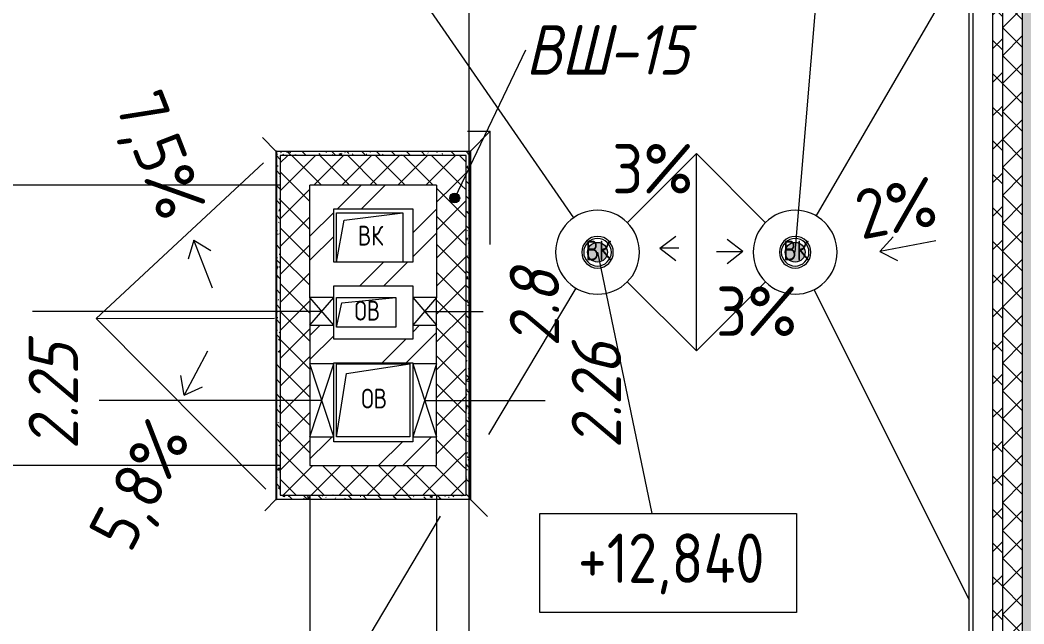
# Model space of a CAD drawing. Header units: millimetres. Extents: x -68946 to 690821, y -552984 to 293768.
# Drawn here: x 96196 to 101275, y -496087 to -493030 of the extents above; entities that cross this region are included whole.
import ezdxf

# ---------------------------------------------------------------- set-up
doc = ezdxf.new("R2010")
doc.units = ezdxf.units.MM
doc.linetypes.add('ADSK_Линия сетки', pattern=[2500, 2000, -250, 0, -250])
doc.layers.get('Defpoints').update_dxf_attribs({"color": 250})
for name, color, linetype, lineweight in [('Аннотация', 250, 'Continuous', 20), ('Крыша', 7, 'Continuous', 5), ('Марки окон', 7, 'Continuous', 9), ('Оборудование', 7, 'Continuous', 9), ('Ограждение', 7, 'Continuous', 5), ('Окна', 7, 'Continuous', 5), ('Оси', 250, 'Continuous', 9), ('Отметки', 7, 'Continuous', 9), ('Перекрытие', 7, 'Continuous', 9), ('Размеры', 7, 'Continuous', 9), ('Стены внутренние', 7, 'Continuous', 9), ('Стены наружные', 7, 'Continuous', 9), ('Стены отделка', 7, 'Continuous', 13), ('Стены перегородки', 7, 'Continuous', 13), ('Стены штриховка', 250, 'Continuous', 9), ('Узлы', 250, 'Continuous', 18)]:
    doc.layers.add(name, color=color, linetype=linetype, lineweight=lineweight)
doc.styles.add('GOST Common_1', font='', dxfattribs={"width": 0.9, "height": 250})
doc.styles.add('GOST Common_2', font='', dxfattribs={"width": 0.8, "height": 350})
doc.styles.add('GOST Common_I', font='', dxfattribs={"width": 0.9, "height": 250})
doc.styles.add('ISOCPEUR', font='isocpeur.ttf', dxfattribs={"width": 0.8, "height": 100})
doc.styles.add('ISOCPEUR_1', font='isocpeur.ttf', dxfattribs={"width": 0.9, "height": 250})
doc.styles.add('ISOCPEUR_I', font='isocpeui.ttf', dxfattribs={"width": 0.9, "height": 12.5})
doc.styles.add('А3', font='ГОСТ тип А.ttf')
doc.styles.get('GOST Common_1').set_extended_font_data('GOST Common')
doc.styles.get('GOST Common_2').set_extended_font_data('GOST Common')
doc.styles.get('GOST Common_I').set_extended_font_data('GOST Common', italic=True)
doc.dimstyles.new('ADSK_Основной_2_мм', dxfattribs={"dimscale": 304.8, "dimtxt": 201.142999, "dimasz": 0.463911, "dimexe": 0.492126, "dimexo": 0.492126, "dimgap": 0.098425, "dimtad": 1, "dimdec": 0, "dimdsep": 46, "dimtxsty": 'GOST Common_2', "dimblk1": 'OBLIQUE', "dimblk2": 'OBLIQUE', "dimsah": 1, "dimcen": 0.09, "dimdle": 0.492126, "dimazin": 0, "dimtfac": 1, "dimtdec": 4, "dimtix": 1, "dimtmove": 1, "dimatfit": 3, "dimfxl": 1, "dimtvp": 1, "dimtolj": 1, "dimtzin": 0, "dimlwd": 9, "dimlwe": 9, "dimarcsym": 2})
doc.dimstyles.new('ADSK_Основной_2_мм_1', dxfattribs={"dimscale": 304.8, "dimtxt": 201.142999, "dimasz": 0.463911, "dimexe": 0.492126, "dimexo": 0.492126, "dimgap": 0.098425, "dimtad": 1, "dimdec": 0, "dimdsep": 46, "dimtxsty": 'GOST Common_2', "dimblk1": 'OBLIQUE', "dimblk2": 'OBLIQUE', "dimsah": 1, "dimcen": 0.09, "dimdle": 0.492126, "dimazin": 0, "dimtfac": 1, "dimtdec": 4, "dimtix": 1, "dimtmove": 0, "dimatfit": 3, "dimfxl": 1, "dimtvp": 1, "dimtolj": 1, "dimtzin": 0, "dimlwd": 9, "dimlwe": 9, "dimarcsym": 2})
pattern_1 = [(45, (23667.23, -543980.64), (-70.71068, 70.71068), []), (135, (23667.23, -543980.64), (-70.71068, -70.71068), [])]
pattern_2 = [(45, (23667.23, -543980.64), (-251.4472, 251.4472), []), (45, (23667.23, -543599.64), (-251.4472, 251.4472), [])]
pattern_3 = [(135, (23667.23, -543980.64), (-75.43415, -75.43415), [106.68, -17.78, 3.556, -17.78]), (135, (23667.23, -543905.25), (-75.43415, -75.43415), []), (50, (23667.23, -543980.64), (127.52922, -11.15758), [13.335, -146.685]), (355, (23667.23, -543980.64), (-24.66966, 133.74002), [10.668, -117.348]), (100.451, (23677.86, -543981.57), (102.85973, 122.58178), [11.333, -124.663]), (46.184, (23667.23, -543945.08), (189.75516, -29.43036), [20.002, -220.027]), (96.636, (23683.04, -543947.53), (166.1822, 173.1996), [17, -186.995]), (351.184, (23667.23, -543945.08), (166.18393, 173.19757), [16.002, -176.022]), (21, (23685.01, -543953.97), (106.13027, -71.58603), [13.335, -146.685]), (326, (23685.01, -543953.97), (43.26188, 128.93175), [10.668, -117.348]), (71.451, (23693.85, -543959.94), (149.39198, 57.34505), [11.333, -124.663]), (37.5, (23667.23, -543980.64), (2.162228, 59.188357), [3.353, -112.573, 3.353, -115.773, -117.793]), (37.5, (23667.23, -543980.64), (2.162228, 59.188357), [-235.052, 3.353, -114.44]), (7.5, (23667.23, -543980.64), (46.773857, 70.126152), [3.353, -64.567, 3.353, -109.906, -44.895]), (7.5, (23667.23, -543980.64), (46.773857, 70.126152), [-181.178, 3.353, -41.542]), (327.5, (23627.58, -543980.64), (94.913671, -4.010093), [3.353, -41.097, 3.353, -135.331, -184.023]), (327.5, (23627.58, -543980.64), (94.913671, -4.010093), [-183.134, 3.353, -180.67]), (317.5, (23609.8, -543980.64), (103.69057, 17.79882), [3.353, -54.432, 3.353, -88.748, -130.683]), (317.5, (23609.8, -543980.64), (103.69057, 17.79882), [-149.885, 3.353, -127.33])]

# ---------------------------------------------------------------- blocks, each defined once
blk = doc.blocks.new('Ограждение - Ограждение-35939294-АР3_Кладочный план кровли _17_930 С2-3')
at = {"layer": 'Ограждение'}
for p, q in [((74791.8, 50387), (74907, 50387)), ((74807, 50287), (74907, 50387)), ((74907, 49813.4), (74907, 50387)), ((73823, 50287), (73755.1, 50354.9)), ((73823, 50287), (73823, 50285)), ((73825, 50287), (73823, 50287)), ((74807, 50287), (74805, 50287)), ((74807, 50287), (74807, 50285)), ((73823, 48523), (73766.4, 48466.4)), ((73823, 48525), (73823, 48523)), ((73823, 48523), (73825, 48523)), ((74805, 48523), (74807, 48523)), ((74807, 48525), (74807, 48523)), ((74893.3, 48436.7), (74807, 48523))]:
    blk.add_line(p, q, dxfattribs=at)
blk = doc.blocks.new('TN_Воронка ТехноНИКОЛЬ ВБ - Воронка ТехноНИКОЛЬ ВБ ЭКО_ Ø110х315мм-36661947-АР3_Кладочный план кровли _17_930 С2-3')
at = {"layer": 'Оборудование'}
for radius, start, end in [(212.5, 360, 180), (80, 0, 180), (70, 360, 180), (212.5, 180, 360), (80, 180, 360), (70, 180, 360)]:
    blk.add_arc((0, 0), radius, start, end, dxfattribs=at)
blk = doc.blocks.new('_Wn_-As_OpeningMEP_floor__Rectangular - _Wn_-As_OpeningMEP_floor__Rectangular-38061615-АР3_Кладочный план кровли _17_930 С2-3')
at = {"layer": 'Узлы', "lineweight": 5}
for p, q in [((-129.2, 136.7), (167.5, 175)), ((-167.5, -75), (-129.2, 136.7))]:
    blk.add_line(p, q, dxfattribs=at)
blk = doc.blocks.new('_Wn_-As_OpeningMEP_floor__Rectangular - _Wn_-As_OpeningMEP_floor__Rectangular-37441806-АР3_Кладочный план кровли _17_930 С2-3')
at = {"layer": 'Узлы', "lineweight": 5}
for p, q in [((-123.4, 98.4), (150, 125)), ((-150, -25), (-123.4, 98.4))]:
    blk.add_line(p, q, dxfattribs=at)
blk = doc.blocks.new('_Wn_-As_OpeningMEP_floor__Rectangular - _Wn_-As_OpeningMEP_floor__Rectangular-38056026-АР3_Кладочный план кровли _17_930 С2-3')
at = {"layer": 'Узлы', "lineweight": 5}
for p, q in [((-135.4, 185.4), (185, 235)), ((-185, -135), (-135.4, 185.4))]:
    blk.add_line(p, q, dxfattribs=at)
blk = doc.blocks.new('_Wn_-As_OpeningMEP_wall__Rectangular - _Wn_-As_OpeningMEP_wall__Rectangular-41452011-АР3_Кладочный план кровли _17_930 С2-3')
at = {"layer": 'Узлы', "lineweight": 5}
for p, q in [((70, -60), (-70, 60)), ((70, 60), (-70, -60)), ((-70, 60), (-70, -60)), ((70, -60), (70, 60))]:
    blk.add_line(p, q, dxfattribs=at)
at = {"layer": 'Узлы'}
for p, q in [((70, 60), (-70, 60)), ((-70, 60), (-70, -60)), ((70, -60), (70, 60)), ((-70, -60), (70, -60))]:
    blk.add_line(p, q, dxfattribs=at)
blk = doc.blocks.new('_Wn_-As_OpeningMEP_wall__Rectangular - _Wn_-As_OpeningMEP_wall__Rectangular-41452015-АР3_Кладочный план кровли _17_930 С2-3')
at = {"layer": 'Узлы', "lineweight": 5}
for p, q in [((185, -60), (-185, 60)), ((185, 60), (-185, -60)), ((-185, 60), (-185, -60)), ((185, -60), (185, 60))]:
    blk.add_line(p, q, dxfattribs=at)
at = {"layer": 'Узлы'}
for p, q in [((185, 60), (-185, 60)), ((-185, 60), (-185, -60)), ((185, -60), (185, 60)), ((-185, -60), (185, -60))]:
    blk.add_line(p, q, dxfattribs=at)
blk = doc.blocks.new('Высотные отметки - Рамка-32693647-АР3_Кладочный план кровли _17_930 С2-3')
at = {"layer": 'Аннотация'}
for p, q in [((-6.5, 0), (-6.5, 5)), ((-6.5, 5), (6.5, 5)), ((6.5, 5), (6.5, 0)), ((6.5, 0), (-6.5, 0))]:
    blk.add_line(p, q, dxfattribs=at)
blk = doc.blocks.new('_Oblique')
at = {"color": 0, "linetype": 'ByBlock', "lineweight": -2}
blk.add_line((-0.5, -0.5), (0.5, 0.5), dxfattribs=at)
blk = doc.blocks.new('*D6208')
at = {"layer": 'Defpoints', "color": 0, "lineweight": 30, "transparency": 16777216}
for p in [(98121.2, -492425.6), (95809.4, -493865.6), (97662.2, -493865.6)]:
    blk.add_point(p, dxfattribs=at)
at = {"layer": 'Размеры', "color": 0, "lineweight": 9, "transparency": 16777216}
for p, q in [((95809.4, -492275.6), (95809.4, -494015.6)), ((97971.2, -492425.6), (95659.4, -492425.6)), ((97512.2, -493865.6), (95659.4, -493865.6))]:
    blk.add_line(p, q, dxfattribs=at)
at = {"layer": 'Размеры', "color": 0, "lineweight": 9, "transparency": 16777216, "xscale": 141.4, "yscale": 141.4, "zscale": 141.4}
for p, rotation in [((95809.4, -492425.6), 90), ((95809.4, -493865.6), 270)]:
    blk.add_blockref('_Oblique', p, dxfattribs=dict(at, rotation=rotation))
at = {"layer": 'Размеры', "color": 0, "transparency": 16777216, "insert": (95627, -493145.6), "char_height": 304.8, "width": 601.383, "attachment_point": 5, "rotation": 90, "style": 'А3'}
blk.add_mtext('\\A1;1440', dxfattribs=at)
blk = doc.blocks.new('*D6209')
at = {"layer": 'Defpoints', "color": 0, "lineweight": 30, "transparency": 16777216}
for p in [(97662.2, -493865.6), (95809.4, -495285.6), (97662.2, -495285.6)]:
    blk.add_point(p, dxfattribs=at)
at = {"layer": 'Размеры', "color": 0, "lineweight": 9, "transparency": 16777216}
for p, q in [((95809.4, -493715.6), (95809.4, -495435.6)), ((97512.2, -493865.6), (95659.4, -493865.6)), ((97512.2, -495285.6), (95659.4, -495285.6))]:
    blk.add_line(p, q, dxfattribs=at)
at = {"layer": 'Размеры', "color": 0, "lineweight": 9, "transparency": 16777216, "xscale": 141.4, "yscale": 141.4, "zscale": 141.4}
for p, rotation in [((95809.4, -493865.6), 90), ((95809.4, -495285.6), 270)]:
    blk.add_blockref('_Oblique', p, dxfattribs=dict(at, rotation=rotation))
at = {"layer": 'Размеры', "color": 0, "transparency": 16777216, "insert": (95627, -494575.6), "char_height": 304.8, "width": 580.928, "attachment_point": 5, "rotation": 90, "style": 'А3'}
blk.add_mtext('\\A1;1420', dxfattribs=at)
blk = doc.blocks.new('*D6210')
at = {"layer": 'Defpoints', "color": 0, "lineweight": 30, "transparency": 16777216}
for p in [(97662.2, -495285.6), (95809.4, -498115.6), (97571.2, -498115.6)]:
    blk.add_point(p, dxfattribs=at)
at = {"layer": 'Размеры', "color": 0, "lineweight": 9, "transparency": 16777216}
for p, q in [((95809.4, -495135.6), (95809.4, -496414.1)), ((97512.2, -495285.6), (95659.4, -495285.6)), ((95809.4, -498265.6), (95809.4, -497266.6)), ((97421.2, -498115.6), (95659.4, -498115.6))]:
    blk.add_line(p, q, dxfattribs=at)
at = {"layer": 'Размеры', "color": 0, "lineweight": 9, "transparency": 16777216, "xscale": 141.4, "yscale": 141.4, "zscale": 141.4}
for p, rotation in [((95809.4, -495285.6), 90), ((95809.4, -498115.6), 270)]:
    blk.add_blockref('_Oblique', p, dxfattribs=dict(at, rotation=rotation))
at = {"layer": 'Размеры', "color": 0, "transparency": 16777216, "insert": (95448.2, -497143.1), "char_height": 304.8, "width": 605.475, "attachment_point": 1, "rotation": 90, "line_spacing_factor": 1.022761, "style": 'А3'}
blk.add_mtext('\\A1;2830', dxfattribs=at)
blk = doc.blocks.new('*D6212')
at = {"layer": 'Defpoints', "color": 0, "lineweight": 30, "transparency": 16777216}
for p in [(97662.2, -495285.6), (93167.2, -496533.7), (97662.2, -496633.7)]:
    blk.add_point(p, dxfattribs=at)
at = {"layer": 'Размеры', "color": 0, "lineweight": 9, "transparency": 16777216}
for p, q in [((97662.2, -495435.6), (97662.2, -496783.7)), ((93017.2, -496633.7), (97812.2, -496633.7)), ((93167.2, -496683.7), (93167.2, -496783.7))]:
    blk.add_line(p, q, dxfattribs=at)
at = {"layer": 'Размеры', "color": 0, "lineweight": 9, "transparency": 16777216, "xscale": 141.4, "yscale": 141.4, "zscale": 141.4, "rotation": 180}
blk.add_blockref('_Oblique', (93167.2, -496633.7), dxfattribs=at)
at = {"layer": 'Размеры', "color": 0, "lineweight": 9, "transparency": 16777216, "xscale": 141.4, "yscale": 141.4, "zscale": 141.4}
blk.add_blockref('_Oblique', (97662.2, -496633.7), dxfattribs=at)
at = {"layer": 'Размеры', "color": 0, "transparency": 16777216, "insert": (94889.6, -496039.3), "char_height": 304.8, "width": 646.385, "attachment_point": 1, "line_spacing_factor": 1.022761, "style": 'А3'}
blk.add_mtext('\\A1;4495', dxfattribs=at)
blk = doc.blocks.new('*D6213')
at = {"layer": 'Defpoints', "color": 0, "lineweight": 30, "transparency": 16777216}
for p in [(97662.2, -495285.6), (98302.2, -495285.6), (98302.2, -496633.7)]:
    blk.add_point(p, dxfattribs=at)
at = {"layer": 'Размеры', "color": 0, "lineweight": 9, "transparency": 16777216}
for p, q in [((97662.2, -495435.6), (97662.2, -496783.7)), ((98302.2, -495435.6), (98302.2, -496783.7)), ((97662.2, -496633.7), (97520.8, -496633.7)), ((97662.2, -496633.7), (98302.2, -496633.7)), ((98302.2, -496633.7), (98443.6, -496633.7))]:
    blk.add_line(p, q, dxfattribs=at)
at = {"layer": 'Размеры', "color": 0, "lineweight": 9, "transparency": 16777216, "xscale": 141.4, "yscale": 141.4, "zscale": 141.4}
blk.add_blockref('_Oblique', (97662.2, -496633.7), dxfattribs=at)
at = {"layer": 'Размеры', "color": 0, "lineweight": 9, "transparency": 16777216, "xscale": 141.4, "yscale": 141.4, "zscale": 141.4, "rotation": 180}
blk.add_blockref('_Oblique', (98302.2, -496633.7), dxfattribs=at)
at = {"layer": 'Размеры', "color": 0, "transparency": 16777216, "insert": (97982.2, -496451.3), "char_height": 304.8, "width": 474.561, "attachment_point": 5, "style": 'А3'}
blk.add_mtext('\\A1;640', dxfattribs=at)
blk = doc.blocks.new('*D6214')
at = {"layer": 'Defpoints', "color": 0, "lineweight": 30, "transparency": 16777216}
for p in [(98302.2, -495285.6), (101267.2, -496533.7), (101267.2, -496633.7)]:
    blk.add_point(p, dxfattribs=at)
at = {"layer": 'Размеры', "color": 0, "lineweight": 9, "transparency": 16777216}
for p, q in [((98302.2, -495435.6), (98302.2, -496783.7)), ((98152.2, -496633.7), (101417.2, -496633.7)), ((101267.2, -496683.7), (101267.2, -496783.7))]:
    blk.add_line(p, q, dxfattribs=at)
at = {"layer": 'Размеры', "color": 0, "lineweight": 9, "transparency": 16777216, "xscale": 141.4, "yscale": 141.4, "zscale": 141.4, "rotation": 180}
blk.add_blockref('_Oblique', (98302.2, -496633.7), dxfattribs=at)
at = {"layer": 'Размеры', "color": 0, "lineweight": 9, "transparency": 16777216, "xscale": 141.4, "yscale": 141.4, "zscale": 141.4}
blk.add_blockref('_Oblique', (101267.2, -496633.7), dxfattribs=at)
at = {"layer": 'Размеры', "color": 0, "transparency": 16777216, "insert": (99784.7, -496451.3), "char_height": 304.8, "width": 605.475, "attachment_point": 5, "style": 'А3'}
blk.add_mtext('\\A1;2965', dxfattribs=at)
blk = doc.blocks.new('*D6204')
at = {"layer": 'Defpoints', "color": 0, "lineweight": 30, "transparency": 16777216}
for p in [(100897.2, -491655.2), (100897.2, -497555.2), (103581.9, -497555.2)]:
    blk.add_point(p, dxfattribs=at)
at = {"layer": 'Размеры', "color": 0, "lineweight": 9, "transparency": 16777216}
for p, q in [((103581.9, -491505.2), (103581.9, -497705.2)), ((101047.2, -491655.2), (103731.9, -491655.2)), ((101047.2, -497555.2), (103731.9, -497555.2))]:
    blk.add_line(p, q, dxfattribs=at)
at = {"layer": 'Размеры', "color": 0, "lineweight": 9, "transparency": 16777216, "xscale": 141.4, "yscale": 141.4, "zscale": 141.4}
for p, rotation in [((103581.9, -491655.2), 90), ((103581.9, -497555.2), 270)]:
    blk.add_blockref('_Oblique', p, dxfattribs=dict(at, rotation=rotation))
at = {"layer": 'Размеры', "color": 0, "transparency": 16777216, "insert": (103399.5, -494605.2), "char_height": 304.8, "width": 605.475, "attachment_point": 5, "rotation": 90, "style": 'А3'}
blk.add_mtext('\\A1;5900', dxfattribs=at)

msp = doc.modelspace()

# ---------------------------------------------------------------- hatches: boundary and pattern name
at = {"layer": 'Аннотация'}
h = msp.add_hatch(color=256, dxfattribs=at)
edge = h.paths.add_edge_path()
edge.add_arc((98394.8247, -493931.285), 25, 0, 360)
at = {"layer": 'Отметки'}
h = msp.add_hatch(color=256, dxfattribs=at)
edge = h.paths.add_edge_path()
edge.add_arc((99117.2298, -494205.6404), 50, 0, 360)
h = msp.add_hatch(color=256, dxfattribs=at)
edge = h.paths.add_edge_path()
edge.add_arc((100117.2298, -494205.6404), 50, 0, 360)
at = {"layer": 'Стены внутренние', "lineweight": 5}
h = msp.add_hatch(dxfattribs=at)
h.set_pattern_fill('FP_1', color=256, style=0, pattern_type=2)
h.set_pattern_definition([(135, (23667.23, -543980.64), (-142.5619, -142.5619), []), (135, (23809.8, -543980.64), (-142.5619, -142.5619), [252.016, -50.403, 3.353, -47.05])])
h.paths.add_polyline_path([(101467.2298, -504205.6404), (101467.2298, -485075.6404), (101392.2298, -485000.6404), (101467.2298, -485000.6404), (101467.2298, -484905.6404), (101267.2298, -484905.6404), (101267.2298, -504205.6404)])
h = msp.add_hatch(dxfattribs=at)
h.set_pattern_fill('FP_43', color=256, style=0, pattern_type=2)
h.set_pattern_definition(pattern_2)
h.paths.add_polyline_path([(97782.2298, -493985.6404), (98302.2292, -493985.6404), (98302.2292, -493865.6404), (97662.2298, -493865.6404), (97662.2298, -493985.6404), (97702.4461, -493985.6404)])
h = msp.add_hatch(dxfattribs=at)
h.set_pattern_fill('FP_43', color=256, style=0, pattern_type=2)
h.set_pattern_definition(pattern_2)
h.paths.add_polyline_path([(97782.2298, -495165.6404), (97782.2298, -495140.6404), (97662.2298, -495140.6404), (97662.2298, -495165.6404), (97702.4461, -495165.6404)])
h.paths.add_polyline_path([(97782.2298, -494770.6404), (97782.2298, -494575.6404), (97662.2298, -494575.6404), (97662.2298, -494770.6404), (97780.7298, -494770.6404)])
h.paths.add_polyline_path([(97744.048, -494435.6404), (97782.2298, -494435.6404), (97782.2298, -493985.6404), (97662.2298, -493985.6404), (97662.2298, -494435.6404), (97702.4461, -494435.6404)])
h = msp.add_hatch(dxfattribs=at)
h.set_pattern_fill('FP_43', color=256, style=0, pattern_type=2)
h.set_pattern_definition(pattern_2)
h.paths.add_polyline_path([(98182.2292, -495285.6404), (98302.2292, -495285.6404), (98302.2292, -495140.6404), (98182.2292, -495140.6404), (98182.2292, -495165.6404)])
h.paths.add_polyline_path([(98183.3831, -494770.6404), (98302.2292, -494770.6404), (98302.2292, -494575.6404), (98182.2292, -494575.6404), (98182.2292, -494770.6404)])
h.paths.add_polyline_path([(98220.4111, -494435.6404), (98302.2292, -494435.6404), (98302.2292, -493985.6404), (98182.2292, -493985.6404), (98182.2292, -494435.6404)])
h = msp.add_hatch(dxfattribs=at)
h.set_pattern_fill('FP_43', color=256, style=0, pattern_type=2)
h.set_pattern_definition(pattern_2)
h.paths.add_polyline_path([(97782.2298, -494375.6404), (98182.2292, -494375.6404), (98182.2292, -494255.6404), (97782.2298, -494255.6404)])
h = msp.add_hatch(dxfattribs=at)
h.set_pattern_fill('FP_43', color=256, style=0, pattern_type=2)
h.set_pattern_definition(pattern_2)
h.paths.add_polyline_path([(97782.2298, -494765.6404), (98182.2292, -494765.6404), (98182.2292, -494645.6404), (97782.2298, -494645.6404)])
h = msp.add_hatch(dxfattribs=at)
h.set_pattern_fill('FP_43', color=256, style=0, pattern_type=2)
h.set_pattern_definition(pattern_2)
h.paths.add_polyline_path([(97702.4461, -495285.6404), (98182.2292, -495285.6404), (98182.2292, -495165.6404), (97662.2298, -495165.6404), (97662.2298, -495285.6404)])
at = {"layer": 'Стены наружные', "lineweight": 5}
h = msp.add_hatch(dxfattribs=at)
h.set_pattern_fill('FP_34', color=256, style=0, pattern_type=2)
h.set_pattern_definition([(135, (23667.23, -543980.64), (-84.85281, -84.85281), []), (225, (23667.23, -543980.64), (84.85281, -84.85281), [])])
h.paths.add_polyline_path([(101117.2298, -504305.6404), (101167.2298, -504305.6404), (101167.2298, -490224.1477), (101117.2298, -490224.1477), (101117.2298, -504205.6404)])
h = msp.add_hatch(dxfattribs=at)
h.set_pattern_fill('FP_33', color=256, style=0, pattern_type=2)
h.set_pattern_definition(pattern_1)
h.paths.add_polyline_path([(101246.8023, -504205.6404), (101267.2298, -504205.6404), (101267.2298, -490224.1477), (101167.2298, -490224.1477), (101167.2298, -504205.6404)])
h = msp.add_hatch(dxfattribs=at)
h.set_pattern_fill('FP_48', color=256, style=0, pattern_type=2)
h.set_pattern_definition(pattern_3)
h.paths.add_polyline_path([(97512.2298, -495435.6404), (97512.2298, -493695.6404), (97492.2298, -493695.6404), (97492.2298, -495285.6404), (97490.2298, -495285.6404), (97490.2298, -495435.6404), (97492.2298, -495435.6404)])
h = msp.add_hatch(dxfattribs=at)
h.set_pattern_fill('FP_48', color=256, style=0, pattern_type=2)
h.set_pattern_definition(pattern_3)
h.paths.add_polyline_path([(97662.2298, -493715.6404), (98472.2292, -493715.6404), (98472.2292, -493695.6404), (97662.2298, -493695.6404), (97662.2298, -493693.6404), (97512.2298, -493693.6404), (97512.2298, -493715.6404)])
h = msp.add_hatch(dxfattribs=at)
h.set_pattern_fill('FP_33', color=256, style=0, pattern_type=2)
h.set_pattern_definition(pattern_1)
h.paths.add_polyline_path([(97512.2298, -495285.6404), (97662.2298, -495285.6404), (97662.2298, -493715.6404), (97512.2298, -493715.6404), (97512.2298, -494422.7061)])
h = msp.add_hatch(dxfattribs=at)
h.set_pattern_fill('FP_33', color=256, style=0, pattern_type=2)
h.set_pattern_definition(pattern_1)
h.paths.add_polyline_path([(98452.2292, -493865.6404), (98452.2292, -493715.6404), (97662.2298, -493715.6404), (97662.2298, -493865.6404), (98411.3174, -493865.6404)])
h = msp.add_hatch(dxfattribs=at)
h.set_pattern_fill('FP_48', color=256, style=0, pattern_type=2)
h.set_pattern_definition(pattern_3)
h.paths.add_polyline_path([(98452.2292, -495435.6404), (98474.2292, -495435.6404), (98474.2292, -495285.6404), (98472.2292, -495285.6404), (98472.2292, -493865.6404), (98474.2292, -493865.6404), (98474.2292, -493715.6404), (98452.2292, -493715.6404), (98452.2292, -495285.6404)])
h = msp.add_hatch(dxfattribs=at)
h.set_pattern_fill('FP_33', color=256, style=0, pattern_type=2)
h.set_pattern_definition(pattern_1)
h.paths.add_polyline_path([(98452.2292, -495285.6404), (98452.2292, -493865.6404), (98302.2292, -493865.6404), (98302.2292, -495285.6404), (98411.3174, -495285.6404)])
h = msp.add_hatch(dxfattribs=at)
h.set_pattern_fill('FP_33', color=256, style=0, pattern_type=2)
h.set_pattern_definition(pattern_1)
h.paths.add_polyline_path([(98452.2292, -495435.6404), (98452.2292, -495285.6404), (97512.2298, -495285.6404), (97512.2298, -495435.6404), (98411.3174, -495435.6404)])
h = msp.add_hatch(dxfattribs=at)
h.set_pattern_fill('FP_48', color=256, style=0, pattern_type=2)
h.set_pattern_definition(pattern_3)
h.paths.add_polyline_path([(98411.3174, -495455.6404), (98472.2292, -495455.6404), (98472.2292, -495435.6404), (97492.2298, -495435.6404), (97492.2298, -495455.6404), (97702.4461, -495455.6404)])

# ---------------------------------------------------------------- linework, layer by layer
at = {"layer": 'Аннотация'}
msp.add_line((98394.8247, -493931.285), (98754.1197, -493181.8664), dxfattribs=at)
msp.add_circle((98394.8247, -493931.285), 25, dxfattribs=at)
at = {"layer": 'Крыша'}
for p, q in [((98073.9042, -492697.6404), (98996.3579, -494030.9348)), ((100223.3574, -494023.1009), (100997.2298, -492692.0405)), ((99266.6671, -494056.2031), (99617.2298, -493705.6404)), ((99617.2298, -493705.6404), (99967.7926, -494056.2031)), ((99617.2298, -494705.6404), (99617.2298, -493705.6404)), ((96581.0659, -494540.838), (97427.1308, -493752.4387)), ((98568.097, -495128.5527), (99009.2098, -494387.1866)), ((99617.2298, -494705.6404), (99266.6671, -494355.0777)), ((99967.7926, -494355.0777), (99617.2298, -494705.6404)), ((100211.5881, -494394.3569), (100997.2298, -495965.6404)), ((96581.0659, -494540.838), (97483.5711, -494540.2285)), ((97438.337, -495405.3116), (96581.0659, -494540.838)), ((93437.2298, -503751.8589), (98322.4567, -495541.3935))]:
    msp.add_line(p, q, dxfattribs=at)
at = {"layer": 'Марки окон'}
for p, q in [((97722.2298, -494505.6404), (96258.8228, -494505.6404)), ((98242.2292, -494505.6404), (98539.4359, -494505.6404)), ((97722.2298, -494955.6404), (96595.0118, -494955.6404)), ((98242.2292, -494955.6404), (98852.6509, -494955.6404))]:
    msp.add_line(p, q, dxfattribs=at)
at = {"layer": 'Оси', "linetype": 'ADSK_Линия сетки', "ltscale": 100}
msp.add_line((98467.2298, -547719.4803), (98467.2298, -482778.6358), dxfattribs=at)
at = {"layer": 'Отметки'}
for p, q in [((100117.2298, -494205.6404), (100235.0283, -492806.1632)), ((99117.2298, -494205.6404), (99392.295, -495528.9975)), ((99392.295, -495528.9975), (99474.7258, -495528.9975))]:
    msp.add_line(p, q, dxfattribs=at)
for centre in [(99117.2298, -494205.6404), (100117.2298, -494205.6404)]:
    msp.add_circle(centre, 50, dxfattribs=at)
at = {"layer": 'Перекрытие'}
for p, q in [((97797.2298, -494255.6404), (97797.2298, -494005.6404)), ((97797.2298, -494005.6404), (98132.2298, -494005.6404)), ((98132.2298, -494005.6404), (98132.2298, -494255.6404)), ((97797.2298, -494585.6404), (97797.2298, -494435.6404)), ((97797.2298, -494435.6404), (98097.2298, -494435.6404)), ((98097.2298, -494435.6404), (98097.2298, -494585.6404)), ((98097.2298, -494585.6404), (97797.2298, -494585.6404)), ((97797.2298, -495140.6404), (97797.2298, -494770.6404)), ((97797.2298, -494770.6404), (98167.2292, -494770.6404)), ((98167.2292, -494770.6404), (98167.2292, -495140.6404)), ((98167.2292, -495140.6404), (97797.2298, -495140.6404))]:
    msp.add_line(p, q, dxfattribs=at)
at = {"layer": 'Размеры'}
for p, q in [((97074.8489, -494144.7617), (97046.5348, -494241.5428)), ((97074.8489, -494144.7617), (97161.004, -494197.1598)), ((97169.1419, -494387.9549), (97074.8489, -494144.7617)), ((99433.1752, -494185.9732), (99513.1752, -494124.587)), ((99852.7263, -494202.7552), (99772.7263, -494141.369)), ((100545.6801, -494202.4591), (100612.6172, -494127.0424)), ((100829.4072, -494147.776), (100545.6801, -494202.4591)), ((99433.1752, -494185.9732), (99513.1752, -494247.3593)), ((99528.2735, -494185.9732), (99433.1752, -494185.9732)), ((99718.47, -494202.7552), (99852.7263, -494202.7552)), ((99852.7263, -494202.7552), (99772.7263, -494264.1414)), ((100545.6801, -494202.4591), (100635.8517, -494247.5961)), ((97144.1481, -494706.3017), (97026.0378, -494929.3179)), ((97026.0378, -494929.3179), (97009.2314, -494829.8905)), ((97026.0378, -494929.3179), (97117.7274, -494887.3505))]:
    msp.add_line(p, q, dxfattribs=at)
at = {"layer": 'Стены отделка', "lineweight": 5}
for p, q in [((100997.2298, -504475.6404), (100997.2298, -490224.1477)), ((97490.2298, -493695.6404), (97490.2298, -495455.6404)), ((97492.2298, -493693.6404), (98472.2292, -493693.6404)), ((98474.2292, -493695.6404), (98474.2292, -495455.6404)), ((97662.2298, -495285.6404), (97662.2298, -495285.6404)), ((98472.2292, -495457.6404), (97492.2298, -495457.6404))]:
    msp.add_line(p, q, dxfattribs=at)
at = {"layer": 'Стены перегородки'}
for p, q in [((101167.2298, -504305.6404), (101167.2298, -484905.6404)), ((101267.2298, -504205.6404), (101267.2298, -485005.6203)), ((101117.2298, -504355.6404), (101117.2298, -490224.1477)), ((98302.2292, -493865.6404), (97662.2298, -493865.6404)), ((97662.2298, -494435.6404), (97662.2298, -493865.6404)), ((98302.2292, -493865.6404), (98302.2292, -494435.6404)), ((97782.2298, -493985.6404), (98182.2292, -493985.6404)), ((97782.2298, -494255.6404), (97782.2298, -493985.6404)), ((98182.2292, -493985.6404), (98182.2292, -494255.6404)), ((98182.2292, -494255.6404), (97782.2298, -494255.6404)), ((97782.2298, -494435.6404), (97782.2298, -494375.6404)), ((97782.2298, -494375.6404), (98182.2292, -494375.6404)), ((98182.2292, -494375.6404), (98182.2292, -494435.6404)), ((97662.2298, -494575.6404), (97662.2298, -494770.6404)), ((97782.2298, -494645.6404), (97782.2298, -494575.6404)), ((98182.2292, -494575.6404), (98182.2292, -494645.6404)), ((98302.2292, -494770.6404), (98302.2292, -494575.6404)), ((98182.2292, -494645.6404), (97782.2298, -494645.6404)), ((97782.2298, -494770.6404), (97782.2298, -494765.6404)), ((97782.2298, -494765.6404), (98182.2292, -494765.6404)), ((98182.2292, -494765.6404), (98182.2292, -494770.6404)), ((97662.2298, -495140.6404), (97662.2298, -495285.6404)), ((97782.2298, -495165.6404), (97782.2298, -495140.6404)), ((98182.2292, -495140.6404), (98182.2292, -495165.6404)), ((98302.2292, -495285.6404), (98302.2292, -495140.6404)), ((98182.2292, -495165.6404), (97782.2298, -495165.6404)), ((97662.2298, -495285.6404), (98302.2292, -495285.6404))]:
    msp.add_line(p, q, dxfattribs=at)
at = {"layer": 'Стены штриховка'}
for p, q in [((101017.2298, -504455.6404), (101017.2298, -490224.1477)), ((97492.2298, -493693.6404), (97490.2298, -493693.6404)), ((97490.2298, -493693.6404), (97490.2298, -493695.6404)), ((98474.2292, -493695.6404), (97490.2298, -493695.6404)), ((97492.2298, -493693.6404), (97492.2298, -495457.6404)), ((97512.2298, -493695.6404), (97512.2298, -493693.6404)), ((97512.2298, -493715.6404), (97512.2298, -495435.6404)), ((98452.2292, -493715.6404), (97512.2298, -493715.6404)), ((98452.2292, -495435.6404), (98452.2292, -493715.6404)), ((98474.2292, -493693.6404), (98472.2292, -493693.6404)), ((98472.2292, -495457.6404), (98472.2292, -493693.6404)), ((98472.2292, -493715.6404), (98474.2292, -493715.6404)), ((98474.2292, -493695.6404), (98474.2292, -493693.6404)), ((97490.2298, -495435.6404), (97492.2298, -495435.6404)), ((97490.2298, -495455.6404), (98474.2292, -495455.6404)), ((97490.2298, -495455.6404), (97490.2298, -495457.6404)), ((97490.2298, -495457.6404), (97492.2298, -495457.6404)), ((97512.2298, -495435.6404), (98452.2292, -495435.6404)), ((98474.2292, -495435.6404), (98472.2292, -495435.6404)), ((98472.2292, -495457.6404), (98474.2292, -495457.6404)), ((98474.2292, -495457.6404), (98474.2292, -495455.6404))]:
    msp.add_line(p, q, dxfattribs=at)

# ---------------------------------------------------------------- block references
at = {"layer": 'Аннотация', "xscale": 99.99999999999993, "yscale": 99.99999999999993, "zscale": 99.99999999999993, "rotation": 180}
msp.add_blockref('Высотные отметки - Рамка-32693647-АР3_Кладочный план кровли _17_930 С2-3', (99474.7258, -495528.9975), dxfattribs=at)
at = {"layer": 'Оборудование'}
for p in [(99117.2298, -494205.6404), (100117.2298, -494205.6404)]:
    msp.add_blockref('TN_Воронка ТехноНИКОЛЬ ВБ - Воронка ТехноНИКОЛЬ ВБ ЭКО_ Ø110х315мм-36661947-АР3_Кладочный план кровли _17_930 С2-3', p, dxfattribs=at)
at = {"layer": 'Ограждение'}
msp.add_blockref('Ограждение - Ограждение-35939294-АР3_Кладочный план кровли _17_930 С2-3', (23667.2298, -543980.641), dxfattribs=at)
at = {"layer": 'Окна'}
for name, p in [('_Wn_-As_OpeningMEP_floor__Rectangular - _Wn_-As_OpeningMEP_floor__Rectangular-38061615-АР3_Кладочный план кровли _17_930 С2-3', (97964.7298, -494180.6404)), ('_Wn_-As_OpeningMEP_floor__Rectangular - _Wn_-As_OpeningMEP_floor__Rectangular-37441806-АР3_Кладочный план кровли _17_930 С2-3', (97947.2298, -494560.6404)), ('_Wn_-As_OpeningMEP_floor__Rectangular - _Wn_-As_OpeningMEP_floor__Rectangular-38056026-АР3_Кладочный план кровли _17_930 С2-3', (97982.2295, -495005.6404))]:
    msp.add_blockref(name, p, dxfattribs=at)
for name, p, rotation in [('_Wn_-As_OpeningMEP_wall__Rectangular - _Wn_-As_OpeningMEP_wall__Rectangular-41452011-АР3_Кладочный план кровли _17_930 С2-3', (97722.2298, -494505.6404), 270), ('_Wn_-As_OpeningMEP_wall__Rectangular - _Wn_-As_OpeningMEP_wall__Rectangular-41452011-АР3_Кладочный план кровли _17_930 С2-3', (98242.2292, -494505.6404), 90), ('_Wn_-As_OpeningMEP_wall__Rectangular - _Wn_-As_OpeningMEP_wall__Rectangular-41452015-АР3_Кладочный план кровли _17_930 С2-3', (97722.2298, -494955.6404), 270), ('_Wn_-As_OpeningMEP_wall__Rectangular - _Wn_-As_OpeningMEP_wall__Rectangular-41452015-АР3_Кладочный план кровли _17_930 С2-3', (98242.2292, -494955.6404), 90)]:
    msp.add_blockref(name, p, dxfattribs=dict(at, rotation=rotation))

# ---------------------------------------------------------------- texts
at = {"layer": 'Аннотация', "attachment_point": 1}
for s, insert, char_height, width, style in [('ВШ', (98754.1197, -493056.8664), 250, 505.063125, 'GOST Common_I'), ('-15', (99170.8384, -493056.8664), 250, 533.923875, 'GOST Common_I'), ('ВК', (97904.7509, -494071.685), 100, 160.3375, 'ISOCPEUR'), ('ВК', (99057.2509, -494146.685), 100, 160.3375, 'ISOCPEUR'), ('ВК', (100057.2509, -494146.685), 100, 160.3375, 'ISOCPEUR'), ('ОВ', (97887.2509, -494451.685), 100, 160.3375, 'ISOCPEUR'), ('ОВ', (97922.2506, -494896.685), 100, 160.3375, 'ISOCPEUR')]:
    msp.add_mtext(s, dxfattribs=dict(at, insert=insert, char_height=char_height, width=width, style=style))
at = {"layer": 'Марки окон', "char_height": 250, "attachment_point": 1, "rotation": 90, "style": 'ISOCPEUR_I'}
for s, insert, width in [('2.8', (98673.0817, -494684.4665), 408.860625), ('2.25', (96238.6576, -495203.8363), 577.215), ('2.26', (98986.2968, -495198.8724), 577.215)]:
    msp.add_mtext(s, dxfattribs=dict(at, insert=insert, width=width))
at = {"layer": 'Отметки', "insert": (99018.2299, -495629.6442), "char_height": 250, "width": 1191.744618, "attachment_point": 1, "line_spacing_factor": 1.022761, "style": 'GOST Common_1'}
msp.add_mtext('+12,840', dxfattribs=at)
at = {"layer": 'Размеры', "char_height": 250, "attachment_point": 1, "line_spacing_factor": 1.149209, "style": 'ISOCPEUR_1'}
for s, insert, width, rotation in [('7,5%', (96906.1687, -493363.8651), 854.495671, 291.1927426), ('2%', (100404.4784, -493897.0484), 540.782225, 10.9089295), ('5,8%', (96533.4708, -495617.3831), 854.495671, 62.0941233)]:
    msp.add_mtext(s, dxfattribs=dict(at, insert=insert, width=width, rotation=rotation))
at = {"layer": 'Размеры', "char_height": 250, "width": 540.782225, "attachment_point": 1, "line_spacing_factor": 1.149209, "style": 'ISOCPEUR_1'}
for insert in [(99191.0673, -493657.9747), (99716.9046, -494379.6026)]:
    msp.add_mtext('3%', dxfattribs=dict(at, insert=insert))

# ---------------------------------------------------------------- dimensions: what is measured, and where the dimension line sits
at = {"layer": 'Размеры'}
for base, p1, p2, override, picture, middle in [((103581.9169, -497555.1605), (100897.2355, -491655.1605), (100897.2355, -497555.1605), {"dimtxt": 1, "dimlfac": 1, "dimpost": '<>', "dimtxsty": 'А3', "dimfxl": 5900}, '*D6204', (103399.5169, -494605.1605)), ((95809.3912, -493865.6404), (98121.2298, -492425.6404), (97662.2298, -493865.6404), {"dimtxt": 1, "dimlfac": 1, "dimpost": '<>', "dimtxsty": 'А3', "dimfxl": 1511.383803}, '*D6208', (95626.9912, -493145.6404)), ((95809.3912, -495285.6404), (97662.2298, -493865.6404), (97662.2298, -495285.6404), {"dimtxt": 1, "dimlfac": 1, "dimpost": '<>', "dimtxsty": 'А3', "dimfxl": 1420}, '*D6209', (95626.9912, -494575.6404))]:
    dim = msp.add_linear_dim(base=base, p1=p1, p2=p2, angle=90, dimstyle='ADSK_Основной_2_мм_1', override=override, dxfattribs=at)
    dim.commit()
    dim.dimension.update_dxf_attribs({"geometry": picture, "text_midpoint": middle})
dim = msp.add_linear_dim(base=(95809.3912, -498115.6404), p1=(97662.2298, -495285.6404), p2=(97571.2079, -498115.6404), angle=90, dimstyle='ADSK_Основной_2_мм', override={"dimtxt": 1, "dimlfac": 1, "dimpost": '<>', "dimtxsty": 'А3', "dimfxl": 2831.463401}, dxfattribs=at)
dim.commit()
dim.dimension.update_dxf_attribs({"geometry": '*D6210', "text_midpoint": (95651.3589, -496840.364), "dimtype": 160, "text_rotation": 90})
dim = msp.add_linear_dim(base=(97662.2298, -496633.7069), p1=(93167.2298, -496533.722), p2=(97662.2298, -495285.6404), dimstyle='ADSK_Основной_2_мм', override={"dimtxt": 1, "dimlfac": 1, "dimpost": '<>', "dimtxsty": 'А3', "dimfxl": 4665.054407}, dxfattribs=at)
dim.commit()
dim.dimension.update_dxf_attribs({"geometry": '*D6212', "text_midpoint": (95212.786, -496475.6745), "dimtype": 160})
for base, p1, p2, override, picture, middle in [((98302.2292, -496633.7069), (97662.2298, -495285.6404), (98302.2292, -495285.6404), {"dimtxt": 1, "dimlfac": 1, "dimpost": '<>', "dimtxsty": 'А3', "dimfxl": 639.999414}, '*D6213', (97982.2295, -496451.3069)), ((101267.2298, -496633.7069), (98302.2292, -495285.6404), (101267.2298, -496533.722), {"dimtxt": 1, "dimlfac": 1, "dimpost": '<>', "dimtxsty": 'А3', "dimfxl": 3216.976235}, '*D6214', (99784.7295, -496451.3069))]:
    dim = msp.add_linear_dim(base=base, p1=p1, p2=p2, dimstyle='ADSK_Основной_2_мм_1', override=override, dxfattribs=at)
    dim.commit()
    dim.dimension.update_dxf_attribs({"geometry": picture, "text_midpoint": middle})

doc.saveas('drawing.dxf')
